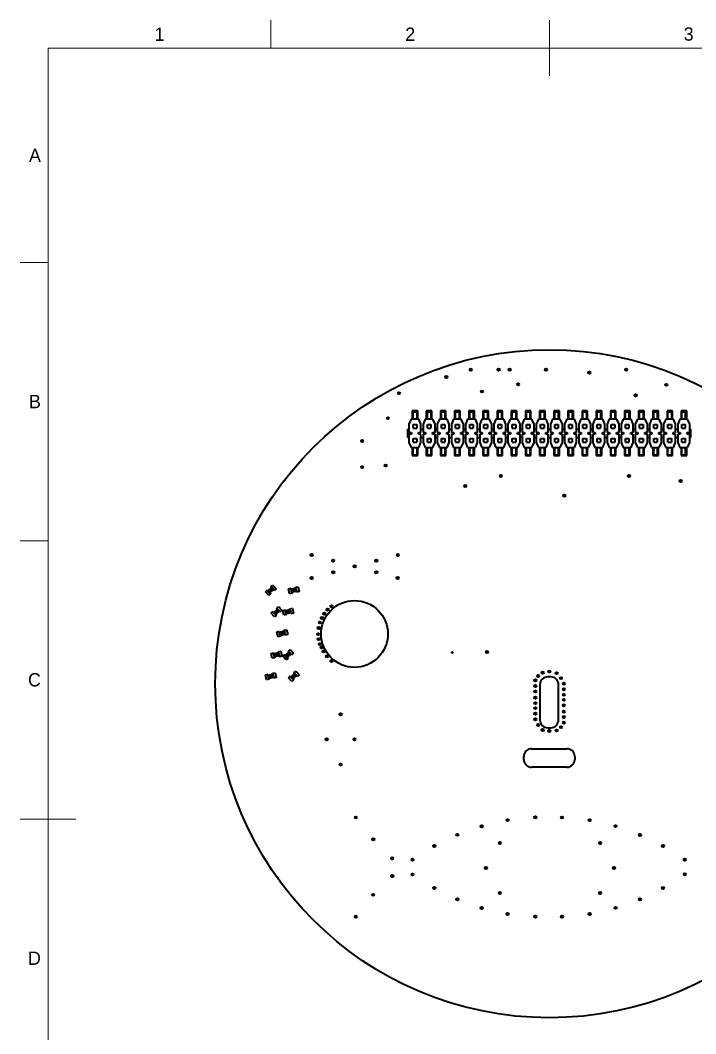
# Model space of a CAD drawing. Header units: millimetres. Extents: x 15 to 205, y 5 to 292.
# Drawn here: x 15 to 136.3, y 109.9 to 292 of the extents above; entities that cross this region are included whole.
import ezdxf

# ---------------------------------------------------------------- set-up
doc = ezdxf.new("R2010")
doc.units = ezdxf.units.MM
doc.layers.add('Border', color=7, linetype='Continuous')
doc.layers.add('Geometries', color=7, linetype='Continuous')
doc.styles.add('Shapr0', font='txt', dxfattribs={"height": 2.3925})

msp = doc.modelspace()

# ---------------------------------------------------------------- linework, layer by layer
at = {"layer": 'Border', "linetype": 'Continuous', "lineweight": 15}
for p, q in [((60, 287), (60, 292)), ((110, 282), (110, 292)), ((200, 287), (20, 287)), ((20, 287), (20, 10)), ((20, 248.5), (15, 248.5)), ((20, 198.5), (15, 198.5)), ((25, 148.5), (15, 148.5))]:
    msp.add_line(p, q, dxfattribs=at)
at = {"layer": 'Geometries', "linetype": 'Continuous', "lineweight": 40}
for p, q in [((85.16, 220.34), (84.78, 219.45)), ((85.35, 220.34), (85.16, 220.34)), ((85.35, 221.82), (85.35, 220.34)), ((86.35, 221.82), (85.35, 221.82)), ((85.54, 220.34), (85.35, 220.34)), ((85.54, 220.34), (85.54, 221.65)), ((85.54, 221.65), (86.17, 221.65)), ((86.17, 220.34), (85.54, 220.34)), ((86.17, 221.65), (86.17, 220.34)), ((86.35, 220.34), (86.17, 220.34)), ((86.35, 220.34), (86.35, 221.82)), ((86.55, 220.34), (86.35, 220.34)), ((86.94, 219.45), (86.55, 220.34)), ((87.7, 220.34), (87.32, 219.45)), ((87.89, 220.34), (87.7, 220.34)), ((87.89, 221.82), (87.89, 220.34)), ((88.89, 221.82), (87.89, 221.82)), ((88.08, 220.34), (87.89, 220.34)), ((88.08, 220.34), (88.08, 221.65)), ((88.08, 221.65), (88.71, 221.65)), ((88.71, 220.34), (88.08, 220.34)), ((88.71, 221.65), (88.71, 220.34)), ((88.89, 220.34), (88.71, 220.34)), ((88.89, 220.34), (88.89, 221.82)), ((89.09, 220.34), (88.89, 220.34)), ((89.48, 219.45), (89.09, 220.34)), ((90.24, 220.34), (89.86, 219.45)), ((90.43, 220.34), (90.24, 220.34)), ((91.43, 221.82), (90.43, 221.82)), ((90.43, 221.82), (90.43, 220.34)), ((90.62, 220.34), (90.43, 220.34)), ((90.62, 220.34), (90.62, 221.65)), ((90.62, 221.65), (91.25, 221.65)), ((91.25, 220.34), (90.62, 220.34)), ((91.25, 221.65), (91.25, 220.34)), ((91.43, 220.34), (91.25, 220.34)), ((91.43, 220.34), (91.43, 221.82)), ((91.63, 220.34), (91.43, 220.34)), ((92.02, 219.45), (91.63, 220.34)), ((92.78, 220.34), (92.4, 219.45)), ((92.98, 220.34), (92.78, 220.34)), ((92.98, 221.82), (92.98, 220.34)), ((93.98, 221.82), (92.98, 221.82)), ((93.16, 220.34), (92.98, 220.34)), ((93.16, 220.34), (93.16, 221.65)), ((93.16, 221.65), (93.79, 221.65)), ((93.79, 220.34), (93.16, 220.34)), ((93.79, 221.65), (93.79, 220.34)), ((93.98, 220.34), (93.79, 220.34)), ((93.98, 220.34), (93.98, 221.82)), ((94.17, 220.34), (93.98, 220.34)), ((94.56, 219.45), (94.17, 220.34)), ((95.32, 220.34), (94.94, 219.45)), ((95.52, 220.34), (95.32, 220.34)), ((96.52, 221.82), (95.52, 221.82)), ((95.52, 221.82), (95.52, 220.34)), ((95.7, 220.34), (95.52, 220.34)), ((95.7, 220.34), (95.7, 221.65)), ((95.7, 221.65), (96.33, 221.65)), ((96.33, 220.34), (95.7, 220.34)), ((96.33, 221.65), (96.33, 220.34)), ((96.52, 220.34), (96.33, 220.34)), ((96.52, 220.34), (96.52, 221.82)), ((96.71, 220.34), (96.52, 220.34)), ((97.1, 219.45), (96.71, 220.34)), ((97.86, 220.34), (97.48, 219.45)), ((98.06, 220.34), (97.86, 220.34)), ((98.06, 221.82), (98.06, 220.34)), ((99.06, 221.82), (98.06, 221.82)), ((98.24, 220.34), (98.06, 220.34)), ((98.24, 220.34), (98.24, 221.65)), ((98.24, 221.65), (98.87, 221.65)), ((98.87, 220.34), (98.24, 220.34)), ((98.87, 221.65), (98.87, 220.34)), ((99.06, 220.34), (98.87, 220.34)), ((99.06, 220.34), (99.06, 221.82)), ((99.25, 220.34), (99.06, 220.34)), ((99.64, 219.45), (99.25, 220.34)), ((100.4, 220.34), (100.02, 219.45)), ((100.6, 220.34), (100.4, 220.34)), ((101.6, 221.82), (100.6, 221.82)), ((100.6, 221.82), (100.6, 220.34)), ((100.78, 220.34), (100.6, 220.34)), ((100.78, 221.65), (101.41, 221.65)), ((100.78, 220.34), (100.78, 221.65)), ((101.41, 220.34), (100.78, 220.34)), ((101.41, 221.65), (101.41, 220.34)), ((101.6, 220.34), (101.41, 220.34)), ((101.6, 220.34), (101.6, 221.82)), ((101.79, 220.34), (101.6, 220.34)), ((102.18, 219.45), (101.79, 220.34)), ((102.94, 220.34), (102.56, 219.45)), ((103.14, 220.34), (102.94, 220.34)), ((104.14, 221.82), (103.14, 221.82)), ((103.14, 221.82), (103.14, 220.34)), ((103.32, 220.34), (103.14, 220.34)), ((103.32, 220.34), (103.32, 221.65)), ((103.32, 221.65), (103.95, 221.65)), ((103.95, 220.34), (103.32, 220.34)), ((103.95, 221.65), (103.95, 220.34)), ((104.14, 220.34), (103.95, 220.34)), ((104.14, 220.34), (104.14, 221.82)), ((104.33, 220.34), (104.14, 220.34)), ((104.72, 219.45), (104.33, 220.34)), ((105.48, 220.34), (105.1, 219.45)), ((105.68, 220.34), (105.48, 220.34)), ((105.68, 221.82), (105.68, 220.34)), ((106.68, 221.82), (105.68, 221.82)), ((105.86, 220.34), (105.68, 220.34)), ((105.86, 220.34), (105.86, 221.65)), ((105.86, 221.65), (106.49, 221.65)), ((106.49, 220.34), (105.86, 220.34)), ((106.49, 221.65), (106.49, 220.34)), ((106.68, 220.34), (106.49, 220.34)), ((106.68, 220.34), (106.68, 221.82)), ((106.87, 220.34), (106.68, 220.34)), ((107.26, 219.45), (106.87, 220.34)), ((108.02, 220.34), (107.64, 219.45)), ((108.22, 220.34), (108.02, 220.34)), ((108.22, 221.82), (108.22, 220.34)), ((109.22, 221.82), (108.22, 221.82)), ((108.4, 220.34), (108.22, 220.34)), ((108.4, 220.34), (108.4, 221.65)), ((108.4, 221.65), (109.03, 221.65)), ((109.03, 220.34), (108.4, 220.34)), ((109.03, 221.65), (109.03, 220.34)), ((109.22, 220.34), (109.03, 220.34)), ((109.22, 220.34), (109.22, 221.82)), ((109.41, 220.34), (109.22, 220.34)), ((109.8, 219.45), (109.41, 220.34)), ((110.56, 220.34), (110.18, 219.45)), ((110.78, 220.34), (110.56, 220.34)), ((111.78, 221.82), (110.78, 221.82)), ((110.78, 221.82), (110.78, 220.34)), ((110.94, 220.34), (110.78, 220.34)), ((110.94, 220.34), (110.94, 221.65)), ((110.94, 221.65), (111.57, 221.65)), ((111.57, 220.34), (110.94, 220.34)), ((111.57, 221.65), (111.57, 220.34)), ((111.78, 220.34), (111.57, 220.34)), ((111.78, 220.34), (111.78, 221.82)), ((111.95, 220.34), (111.78, 220.34)), ((112.34, 219.45), (111.95, 220.34)), ((113.1, 220.34), (112.72, 219.45)), ((113.32, 220.34), (113.1, 220.34)), ((113.32, 221.82), (113.32, 220.34)), ((114.32, 221.82), (113.32, 221.82)), ((113.48, 220.34), (113.32, 220.34)), ((113.48, 220.34), (113.48, 221.65)), ((113.48, 221.65), (114.11, 221.65)), ((114.11, 220.34), (113.48, 220.34)), ((114.11, 221.65), (114.11, 220.34)), ((114.32, 220.34), (114.11, 220.34)), ((114.32, 220.34), (114.32, 221.82)), ((114.49, 220.34), (114.32, 220.34)), ((114.88, 219.45), (114.49, 220.34)), ((115.64, 220.34), (115.26, 219.45)), ((115.86, 220.34), (115.64, 220.34)), ((116.86, 221.82), (115.86, 221.82)), ((115.86, 221.82), (115.86, 220.34)), ((116.02, 220.34), (115.86, 220.34)), ((116.02, 220.34), (116.02, 221.65)), ((116.02, 221.65), (116.65, 221.65)), ((116.65, 220.34), (116.02, 220.34)), ((116.65, 221.65), (116.65, 220.34)), ((116.86, 220.34), (116.65, 220.34)), ((116.86, 220.34), (116.86, 221.82)), ((117.03, 220.34), (116.86, 220.34)), ((117.42, 219.45), (117.03, 220.34)), ((118.18, 220.34), (117.8, 219.45)), ((118.4, 220.34), (118.18, 220.34)), ((118.4, 221.82), (118.4, 220.34)), ((119.4, 221.82), (118.4, 221.82)), ((118.56, 220.34), (118.4, 220.34)), ((118.56, 220.34), (118.56, 221.65)), ((118.56, 221.65), (119.19, 221.65)), ((119.19, 220.34), (118.56, 220.34)), ((119.19, 221.65), (119.19, 220.34)), ((119.4, 220.34), (119.19, 220.34)), ((119.4, 220.34), (119.4, 221.82)), ((119.57, 220.34), (119.4, 220.34)), ((119.96, 219.45), (119.57, 220.34)), ((120.72, 220.34), (120.34, 219.45)), ((120.94, 220.34), (120.72, 220.34)), ((120.94, 221.82), (120.94, 220.34)), ((121.94, 221.82), (120.94, 221.82)), ((121.1, 220.34), (120.94, 220.34)), ((121.1, 220.34), (121.1, 221.65)), ((121.1, 221.65), (121.73, 221.65)), ((121.73, 220.34), (121.1, 220.34)), ((121.73, 221.65), (121.73, 220.34)), ((121.94, 220.34), (121.73, 220.34)), ((121.94, 220.34), (121.94, 221.82)), ((122.11, 220.34), (121.94, 220.34)), ((122.5, 219.45), (122.11, 220.34)), ((123.26, 220.34), (122.88, 219.45)), ((123.48, 220.34), (123.26, 220.34)), ((124.48, 221.82), (123.48, 221.82)), ((123.48, 221.82), (123.48, 220.34)), ((123.64, 220.34), (123.48, 220.34)), ((123.64, 220.34), (123.64, 221.65)), ((123.64, 221.65), (124.27, 221.65)), ((124.27, 220.34), (123.64, 220.34)), ((124.27, 221.65), (124.27, 220.34)), ((124.48, 220.34), (124.27, 220.34)), ((124.48, 220.34), (124.48, 221.82)), ((124.65, 220.34), (124.48, 220.34)), ((125.04, 219.45), (124.65, 220.34)), ((125.8, 220.34), (125.42, 219.45)), ((126.02, 220.34), (125.8, 220.34)), ((127.02, 221.82), (126.02, 221.82)), ((126.02, 221.82), (126.02, 220.34)), ((126.18, 220.34), (126.02, 220.34)), ((126.18, 220.34), (126.18, 221.65)), ((126.18, 221.65), (126.81, 221.65)), ((126.81, 220.34), (126.18, 220.34)), ((126.81, 221.65), (126.81, 220.34)), ((127.02, 220.34), (126.81, 220.34)), ((127.02, 220.34), (127.02, 221.82)), ((127.19, 220.34), (127.02, 220.34)), ((127.58, 219.45), (127.19, 220.34)), ((128.34, 220.34), (127.96, 219.45)), ((128.56, 220.34), (128.34, 220.34)), ((128.56, 221.82), (128.56, 220.34)), ((129.56, 221.82), (128.56, 221.82)), ((128.72, 220.34), (128.56, 220.34)), ((128.72, 221.65), (129.35, 221.65)), ((128.72, 220.34), (128.72, 221.65)), ((129.35, 220.34), (128.72, 220.34)), ((129.35, 221.65), (129.35, 220.34)), ((129.56, 220.34), (129.35, 220.34)), ((129.56, 220.34), (129.56, 221.82)), ((129.73, 220.34), (129.56, 220.34)), ((130.12, 219.45), (129.73, 220.34)), ((130.88, 220.34), (130.5, 219.45)), ((131.11, 220.34), (130.88, 220.34)), ((132.11, 221.82), (131.11, 221.82)), ((131.11, 221.82), (131.11, 220.34)), ((131.26, 220.34), (131.11, 220.34)), ((131.26, 220.34), (131.26, 221.65)), ((131.26, 221.65), (131.89, 221.65)), ((131.89, 220.34), (131.26, 220.34)), ((131.89, 221.65), (131.89, 220.34)), ((132.11, 220.34), (131.89, 220.34)), ((132.11, 220.34), (132.11, 221.82)), ((132.27, 220.34), (132.11, 220.34)), ((132.66, 219.45), (132.27, 220.34)), ((133.42, 220.34), (133.04, 219.45)), ((133.65, 220.34), (133.42, 220.34)), ((133.65, 221.82), (133.65, 220.34)), ((134.65, 221.82), (133.65, 221.82)), ((133.8, 220.34), (133.65, 220.34)), ((133.8, 221.65), (134.43, 221.65)), ((133.8, 220.34), (133.8, 221.65)), ((134.43, 220.34), (133.8, 220.34)), ((134.43, 220.34), (134.43, 221.65)), ((134.65, 220.34), (134.43, 220.34)), ((134.65, 220.34), (134.65, 221.82)), ((134.81, 220.34), (134.65, 220.34)), ((135.2, 219.45), (134.81, 220.34)), ((84.59, 217.04), (84.59, 218.56)), ((84.59, 218.56), (84.78, 218.56)), ((84.78, 219.45), (84.78, 218.56)), ((84.78, 218.56), (84.78, 217.95)), ((85.54, 218.75), (85.54, 219.39)), ((85.54, 219.39), (86.17, 219.39)), ((85.54, 218.75), (86.17, 218.75)), ((86.17, 219.39), (86.17, 218.75)), ((86.94, 218.56), (86.94, 219.45)), ((86.94, 218.56), (87.32, 218.56)), ((86.94, 217.95), (86.94, 218.56)), ((87.32, 219.45), (87.32, 218.56)), ((87.32, 218.56), (87.32, 217.95)), ((88.08, 218.75), (88.08, 219.39)), ((88.08, 219.39), (88.71, 219.39)), ((88.08, 218.75), (88.71, 218.75)), ((88.71, 219.39), (88.71, 218.75)), ((89.48, 218.56), (89.48, 219.45)), ((89.48, 217.95), (89.48, 218.56)), ((89.48, 218.56), (89.86, 218.56)), ((89.86, 219.45), (89.86, 218.56)), ((89.86, 218.56), (89.86, 217.95)), ((90.62, 219.39), (91.25, 219.39)), ((90.62, 218.75), (90.62, 219.39)), ((90.62, 218.75), (91.25, 218.75)), ((91.25, 219.39), (91.25, 218.75)), ((92.02, 218.56), (92.02, 219.45)), ((92.02, 217.95), (92.02, 218.56)), ((92.02, 218.56), (92.4, 218.56)), ((92.4, 219.45), (92.4, 218.56)), ((92.4, 218.56), (92.4, 217.95)), ((93.16, 218.75), (93.16, 219.39)), ((93.16, 219.39), (93.79, 219.39)), ((93.16, 218.75), (93.79, 218.75)), ((93.79, 219.39), (93.79, 218.75)), ((94.56, 218.56), (94.56, 219.45)), ((94.56, 218.56), (94.94, 218.56)), ((94.56, 217.95), (94.56, 218.56)), ((94.94, 219.45), (94.94, 218.56)), ((94.94, 218.56), (94.94, 217.95)), ((95.7, 219.39), (96.33, 219.39)), ((95.7, 218.75), (95.7, 219.39)), ((95.7, 218.75), (96.33, 218.75)), ((96.33, 219.39), (96.33, 218.75)), ((97.1, 218.56), (97.1, 219.45)), ((97.1, 218.56), (97.48, 218.56)), ((97.1, 217.95), (97.1, 218.56)), ((97.48, 219.45), (97.48, 218.56)), ((97.48, 218.56), (97.48, 217.95)), ((98.24, 218.75), (98.24, 219.39)), ((98.24, 219.39), (98.87, 219.39)), ((98.24, 218.75), (98.87, 218.75)), ((98.87, 219.39), (98.87, 218.75)), ((99.64, 218.56), (99.64, 219.45)), ((99.64, 217.95), (99.64, 218.56)), ((99.64, 218.56), (100.02, 218.56)), ((100.02, 219.45), (100.02, 218.56)), ((100.02, 218.56), (100.02, 217.95)), ((100.78, 219.39), (101.41, 219.39)), ((100.78, 218.75), (100.78, 219.39)), ((100.78, 218.75), (101.41, 218.75)), ((101.41, 219.39), (101.41, 218.75)), ((102.18, 218.56), (102.18, 219.45)), ((102.18, 218.56), (102.56, 218.56)), ((102.18, 217.95), (102.18, 218.56)), ((102.56, 219.45), (102.56, 218.56)), ((102.56, 218.56), (102.56, 217.95)), ((103.32, 219.39), (103.95, 219.39)), ((103.32, 218.75), (103.32, 219.39)), ((103.32, 218.75), (103.95, 218.75)), ((103.95, 219.39), (103.95, 218.75)), ((104.72, 218.56), (104.72, 219.45)), ((104.72, 218.56), (105.1, 218.56)), ((104.72, 217.95), (104.72, 218.56)), ((105.1, 219.45), (105.1, 218.56)), ((105.1, 218.56), (105.1, 217.95)), ((105.86, 219.39), (106.49, 219.39)), ((105.86, 218.75), (105.86, 219.39)), ((105.86, 218.75), (106.49, 218.75)), ((106.49, 219.39), (106.49, 218.75)), ((107.26, 218.56), (107.26, 219.45)), ((107.26, 218.56), (107.64, 218.56)), ((107.26, 217.95), (107.26, 218.56)), ((107.64, 219.45), (107.64, 218.56)), ((107.64, 218.56), (107.64, 217.95)), ((108.4, 219.39), (109.03, 219.39)), ((108.4, 218.75), (108.4, 219.39)), ((108.4, 218.75), (109.03, 218.75)), ((109.03, 219.39), (109.03, 218.75)), ((109.8, 218.56), (109.8, 219.45)), ((109.8, 217.95), (109.8, 218.56)), ((109.8, 218.56), (110.18, 218.56)), ((110.18, 219.45), (110.18, 218.56)), ((110.18, 218.56), (110.18, 217.95)), ((110.94, 219.39), (111.57, 219.39)), ((110.94, 218.75), (110.94, 219.39)), ((110.94, 218.75), (111.57, 218.75)), ((111.57, 219.39), (111.57, 218.75)), ((112.34, 218.56), (112.34, 219.45)), ((112.34, 217.95), (112.34, 218.56)), ((112.34, 218.56), (112.72, 218.56)), ((112.72, 219.45), (112.72, 218.56)), ((112.72, 218.56), (112.72, 217.95)), ((113.48, 219.39), (114.11, 219.39)), ((113.48, 218.75), (113.48, 219.39)), ((113.48, 218.75), (114.11, 218.75)), ((114.11, 219.39), (114.11, 218.75)), ((114.88, 218.56), (114.88, 219.45)), ((114.88, 218.56), (115.26, 218.56)), ((114.88, 217.95), (114.88, 218.56)), ((115.26, 219.45), (115.26, 218.56)), ((115.26, 218.56), (115.26, 217.95)), ((116.02, 219.39), (116.65, 219.39)), ((116.02, 218.75), (116.02, 219.39)), ((116.02, 218.75), (116.65, 218.75)), ((116.65, 219.39), (116.65, 218.75)), ((117.42, 218.56), (117.42, 219.45)), ((117.42, 218.56), (117.8, 218.56)), ((117.42, 217.95), (117.42, 218.56)), ((117.8, 219.45), (117.8, 218.56)), ((117.8, 218.56), (117.8, 217.95)), ((118.56, 219.39), (119.19, 219.39)), ((118.56, 218.75), (118.56, 219.39)), ((118.56, 218.75), (119.19, 218.75)), ((119.19, 219.39), (119.19, 218.75)), ((119.96, 218.56), (119.96, 219.45)), ((119.96, 218.56), (120.34, 218.56)), ((119.96, 217.95), (119.96, 218.56)), ((120.34, 219.45), (120.34, 218.56)), ((120.34, 218.56), (120.34, 217.95)), ((121.1, 219.39), (121.73, 219.39)), ((121.1, 218.75), (121.1, 219.39)), ((121.1, 218.75), (121.73, 218.75)), ((121.73, 219.39), (121.73, 218.75)), ((122.5, 218.56), (122.5, 219.45)), ((122.5, 218.56), (122.88, 218.56)), ((122.5, 217.95), (122.5, 218.56)), ((122.88, 219.45), (122.88, 218.56)), ((122.88, 218.56), (122.88, 217.95)), ((123.64, 219.39), (124.27, 219.39)), ((123.64, 218.75), (123.64, 219.39)), ((123.64, 218.75), (124.27, 218.75)), ((124.27, 219.39), (124.27, 218.75)), ((125.04, 218.56), (125.04, 219.45)), ((125.04, 218.56), (125.42, 218.56)), ((125.04, 217.95), (125.04, 218.56)), ((125.42, 219.45), (125.42, 218.56)), ((125.42, 218.56), (125.42, 217.95)), ((126.18, 219.39), (126.81, 219.39)), ((126.18, 218.75), (126.18, 219.39)), ((126.18, 218.75), (126.81, 218.75)), ((126.81, 219.39), (126.81, 218.75)), ((127.58, 218.56), (127.58, 219.45)), ((127.58, 218.56), (127.96, 218.56)), ((127.58, 217.95), (127.58, 218.56)), ((127.96, 219.45), (127.96, 218.56)), ((127.96, 218.56), (127.96, 217.95)), ((128.72, 219.39), (129.35, 219.39)), ((128.72, 218.75), (128.72, 219.39)), ((128.72, 218.75), (129.35, 218.75)), ((129.35, 219.39), (129.35, 218.75)), ((130.12, 218.56), (130.12, 219.45)), ((130.12, 217.95), (130.12, 218.56)), ((130.12, 218.56), (130.5, 218.56)), ((130.5, 219.45), (130.5, 218.56)), ((130.5, 218.56), (130.5, 217.95)), ((131.26, 219.39), (131.89, 219.39)), ((131.26, 218.75), (131.26, 219.39)), ((131.26, 218.75), (131.89, 218.75)), ((131.89, 219.39), (131.89, 218.75)), ((132.66, 218.56), (132.66, 219.45)), ((132.66, 218.56), (133.04, 218.56)), ((132.66, 217.95), (132.66, 218.56)), ((133.04, 219.45), (133.04, 218.56)), ((133.04, 218.56), (133.04, 217.95)), ((133.8, 218.75), (133.8, 219.39)), ((133.8, 219.39), (134.43, 219.39)), ((133.8, 218.75), (134.43, 218.75)), ((134.43, 218.75), (134.43, 219.39)), ((135.2, 218.56), (135.2, 219.45)), ((135.2, 218.56), (135.39, 218.56)), ((135.2, 217.95), (135.2, 218.56)), ((135.39, 217.04), (135.39, 218.56)), ((84.59, 217.04), (84.78, 217.04)), ((84.78, 217.95), (85.22, 217.95)), ((85.22, 217.65), (84.78, 217.65)), ((84.78, 217.65), (84.78, 217.04)), ((84.78, 217.04), (84.78, 216.15)), ((85.22, 217.95), (85.22, 217.65)), ((85.54, 216.85), (86.17, 216.85)), ((85.54, 216.21), (85.54, 216.85)), ((86.17, 216.85), (86.17, 216.21)), ((86.49, 217.95), (86.94, 217.95)), ((86.49, 217.65), (86.49, 217.95)), ((86.94, 217.65), (86.49, 217.65)), ((86.94, 217.04), (86.94, 217.65)), ((86.94, 217.04), (87.32, 217.04)), ((86.94, 216.15), (86.94, 217.04)), ((87.32, 217.95), (87.76, 217.95)), ((87.32, 217.65), (87.32, 217.04)), ((87.76, 217.65), (87.32, 217.65)), ((87.32, 217.04), (87.32, 216.15)), ((87.76, 217.95), (87.76, 217.65)), ((88.08, 216.85), (88.71, 216.85)), ((88.08, 216.21), (88.08, 216.85)), ((88.71, 216.85), (88.71, 216.21)), ((89.03, 217.65), (89.03, 217.95)), ((89.03, 217.95), (89.48, 217.95)), ((89.48, 217.65), (89.03, 217.65)), ((89.48, 217.04), (89.48, 217.65)), ((89.48, 217.04), (89.86, 217.04)), ((89.48, 216.15), (89.48, 217.04)), ((89.86, 217.95), (90.3, 217.95)), ((89.86, 217.65), (89.86, 217.04)), ((90.3, 217.65), (89.86, 217.65)), ((89.86, 217.04), (89.86, 216.15)), ((90.3, 217.95), (90.3, 217.65)), ((90.62, 216.21), (90.62, 216.85)), ((90.62, 216.85), (91.25, 216.85)), ((91.25, 216.85), (91.25, 216.21)), ((91.57, 217.95), (92.02, 217.95)), ((91.57, 217.65), (91.57, 217.95)), ((92.02, 217.65), (91.57, 217.65)), ((92.02, 217.04), (92.02, 217.65)), ((92.02, 217.04), (92.4, 217.04)), ((92.02, 216.15), (92.02, 217.04)), ((92.4, 217.95), (92.84, 217.95)), ((92.84, 217.65), (92.4, 217.65)), ((92.4, 217.65), (92.4, 217.04)), ((92.4, 217.04), (92.4, 216.15)), ((92.84, 217.95), (92.84, 217.65)), ((93.16, 216.21), (93.16, 216.85)), ((93.16, 216.85), (93.79, 216.85)), ((93.79, 216.85), (93.79, 216.21)), ((94.11, 217.95), (94.56, 217.95)), ((94.11, 217.65), (94.11, 217.95)), ((94.56, 217.65), (94.11, 217.65)), ((94.56, 217.04), (94.56, 217.65)), ((94.56, 217.04), (94.94, 217.04)), ((94.56, 216.15), (94.56, 217.04)), ((94.94, 217.95), (95.38, 217.95)), ((95.38, 217.65), (94.94, 217.65)), ((94.94, 217.65), (94.94, 217.04)), ((94.94, 217.04), (94.94, 216.15)), ((95.38, 217.95), (95.38, 217.65)), ((95.7, 216.21), (95.7, 216.85)), ((95.7, 216.85), (96.33, 216.85)), ((96.33, 216.85), (96.33, 216.21)), ((96.65, 217.95), (97.1, 217.95)), ((96.65, 217.65), (96.65, 217.95)), ((97.1, 217.65), (96.65, 217.65)), ((97.1, 217.04), (97.1, 217.65)), ((97.1, 217.04), (97.48, 217.04)), ((97.1, 216.15), (97.1, 217.04)), ((97.48, 217.95), (97.92, 217.95)), ((97.48, 217.65), (97.48, 217.04)), ((97.92, 217.65), (97.48, 217.65)), ((97.48, 217.04), (97.48, 216.15)), ((97.92, 217.95), (97.92, 217.65)), ((98.24, 216.85), (98.87, 216.85)), ((98.24, 216.21), (98.24, 216.85)), ((98.87, 216.85), (98.87, 216.21)), ((99.19, 217.95), (99.64, 217.95)), ((99.19, 217.65), (99.19, 217.95)), ((99.64, 217.65), (99.19, 217.65)), ((99.64, 217.04), (99.64, 217.65)), ((99.64, 217.04), (100.02, 217.04)), ((99.64, 216.15), (99.64, 217.04)), ((100.02, 217.95), (100.46, 217.95)), ((100.46, 217.65), (100.02, 217.65)), ((100.02, 217.65), (100.02, 217.04)), ((100.02, 217.04), (100.02, 216.15)), ((100.46, 217.95), (100.46, 217.65)), ((100.78, 216.85), (101.41, 216.85)), ((100.78, 216.21), (100.78, 216.85)), ((101.41, 216.85), (101.41, 216.21)), ((101.73, 217.65), (101.73, 217.95)), ((101.73, 217.95), (102.18, 217.95)), ((102.18, 217.65), (101.73, 217.65)), ((102.18, 217.04), (102.18, 217.65)), ((102.18, 217.04), (102.56, 217.04)), ((102.18, 216.15), (102.18, 217.04)), ((102.56, 217.95), (103, 217.95)), ((102.56, 217.65), (102.56, 217.04)), ((103, 217.65), (102.56, 217.65)), ((102.56, 217.04), (102.56, 216.15)), ((103, 217.95), (103, 217.65)), ((103.32, 216.21), (103.32, 216.85)), ((103.32, 216.85), (103.95, 216.85)), ((103.95, 216.85), (103.95, 216.21)), ((104.27, 217.65), (104.27, 217.95)), ((104.27, 217.95), (104.72, 217.95)), ((104.72, 217.65), (104.27, 217.65)), ((104.72, 217.04), (104.72, 217.65)), ((104.72, 217.04), (105.1, 217.04)), ((104.72, 216.15), (104.72, 217.04)), ((105.1, 217.95), (105.54, 217.95)), ((105.1, 217.65), (105.1, 217.04)), ((105.54, 217.65), (105.1, 217.65)), ((105.1, 217.04), (105.1, 216.15)), ((105.54, 217.95), (105.54, 217.65)), ((105.86, 216.85), (106.49, 216.85)), ((105.86, 216.21), (105.86, 216.85)), ((106.49, 216.85), (106.49, 216.21)), ((106.81, 217.95), (107.26, 217.95)), ((106.81, 217.65), (106.81, 217.95)), ((107.26, 217.65), (106.81, 217.65)), ((107.26, 217.04), (107.26, 217.65)), ((107.26, 216.15), (107.26, 217.04)), ((107.26, 217.04), (107.64, 217.04)), ((107.64, 217.95), (108.08, 217.95)), ((108.08, 217.65), (107.64, 217.65)), ((107.64, 217.65), (107.64, 217.04)), ((107.64, 217.04), (107.64, 216.15)), ((108.08, 217.95), (108.08, 217.65)), ((108.4, 216.85), (109.03, 216.85)), ((108.4, 216.21), (108.4, 216.85)), ((109.03, 216.85), (109.03, 216.21)), ((109.35, 217.95), (109.8, 217.95)), ((109.35, 217.65), (109.35, 217.95)), ((109.8, 217.65), (109.35, 217.65)), ((109.8, 217.04), (109.8, 217.65)), ((109.8, 217.04), (110.18, 217.04)), ((109.8, 216.15), (109.8, 217.04)), ((110.18, 217.95), (110.62, 217.95)), ((110.18, 217.65), (110.18, 217.04)), ((110.62, 217.65), (110.18, 217.65)), ((110.18, 217.04), (110.18, 216.15)), ((110.62, 217.95), (110.62, 217.65)), ((110.94, 216.85), (111.57, 216.85)), ((110.94, 216.21), (110.94, 216.85)), ((111.57, 216.85), (111.57, 216.21)), ((111.89, 217.95), (112.34, 217.95)), ((111.89, 217.65), (111.89, 217.95)), ((112.34, 217.65), (111.89, 217.65)), ((112.34, 217.04), (112.34, 217.65)), ((112.34, 217.04), (112.72, 217.04)), ((112.34, 216.15), (112.34, 217.04)), ((112.72, 217.95), (113.16, 217.95)), ((112.72, 217.65), (112.72, 217.04)), ((113.16, 217.65), (112.72, 217.65)), ((112.72, 217.04), (112.72, 216.15)), ((113.16, 217.95), (113.16, 217.65)), ((113.48, 216.21), (113.48, 216.85)), ((113.48, 216.85), (114.11, 216.85)), ((114.11, 216.85), (114.11, 216.21)), ((114.43, 217.65), (114.43, 217.95)), ((114.43, 217.95), (114.88, 217.95)), ((114.88, 217.65), (114.43, 217.65)), ((114.88, 217.04), (114.88, 217.65)), ((114.88, 217.04), (115.26, 217.04)), ((114.88, 216.15), (114.88, 217.04)), ((115.26, 217.95), (115.7, 217.95)), ((115.7, 217.65), (115.26, 217.65)), ((115.26, 217.65), (115.26, 217.04)), ((115.26, 217.04), (115.26, 216.15)), ((115.7, 217.95), (115.7, 217.65)), ((116.02, 216.85), (116.65, 216.85)), ((116.02, 216.21), (116.02, 216.85)), ((116.65, 216.85), (116.65, 216.21)), ((116.97, 217.95), (117.42, 217.95)), ((116.97, 217.65), (116.97, 217.95)), ((117.42, 217.65), (116.97, 217.65)), ((117.42, 217.04), (117.42, 217.65)), ((117.42, 217.04), (117.8, 217.04)), ((117.42, 216.15), (117.42, 217.04)), ((117.8, 217.95), (118.24, 217.95)), ((117.8, 217.65), (117.8, 217.04)), ((118.24, 217.65), (117.8, 217.65)), ((117.8, 217.04), (117.8, 216.15)), ((118.24, 217.95), (118.24, 217.65)), ((118.56, 216.85), (119.19, 216.85)), ((118.56, 216.21), (118.56, 216.85)), ((119.19, 216.85), (119.19, 216.21)), ((119.51, 217.95), (119.96, 217.95)), ((119.51, 217.65), (119.51, 217.95)), ((119.96, 217.65), (119.51, 217.65)), ((119.96, 217.04), (119.96, 217.65)), ((119.96, 217.04), (120.34, 217.04)), ((119.96, 216.15), (119.96, 217.04)), ((120.34, 217.95), (120.78, 217.95)), ((120.78, 217.65), (120.34, 217.65)), ((120.34, 217.65), (120.34, 217.04)), ((120.34, 217.04), (120.34, 216.15)), ((120.78, 217.95), (120.78, 217.65)), ((121.1, 216.85), (121.73, 216.85)), ((121.1, 216.21), (121.1, 216.85)), ((121.73, 216.85), (121.73, 216.21)), ((122.05, 217.95), (122.5, 217.95)), ((122.05, 217.65), (122.05, 217.95)), ((122.5, 217.65), (122.05, 217.65)), ((122.5, 217.04), (122.5, 217.65)), ((122.5, 217.04), (122.88, 217.04)), ((122.5, 216.15), (122.5, 217.04)), ((122.88, 217.95), (123.32, 217.95)), ((123.32, 217.65), (122.88, 217.65)), ((122.88, 217.65), (122.88, 217.04)), ((122.88, 217.04), (122.88, 216.15)), ((123.32, 217.95), (123.32, 217.65)), ((123.64, 216.85), (124.27, 216.85)), ((123.64, 216.21), (123.64, 216.85)), ((124.27, 216.85), (124.27, 216.21)), ((124.59, 217.95), (125.04, 217.95)), ((124.59, 217.65), (124.59, 217.95)), ((125.04, 217.65), (124.59, 217.65)), ((125.04, 217.04), (125.04, 217.65)), ((125.04, 217.04), (125.42, 217.04)), ((125.04, 216.15), (125.04, 217.04)), ((125.42, 217.95), (125.86, 217.95)), ((125.42, 217.65), (125.42, 217.04)), ((125.86, 217.65), (125.42, 217.65)), ((125.42, 217.04), (125.42, 216.15)), ((125.86, 217.95), (125.86, 217.65)), ((126.18, 216.85), (126.81, 216.85)), ((126.18, 216.21), (126.18, 216.85)), ((126.81, 216.85), (126.81, 216.21)), ((127.13, 217.65), (127.13, 217.95)), ((127.13, 217.95), (127.58, 217.95)), ((127.58, 217.65), (127.13, 217.65)), ((127.58, 217.04), (127.58, 217.65)), ((127.58, 217.04), (127.96, 217.04)), ((127.58, 216.15), (127.58, 217.04)), ((127.96, 217.95), (128.4, 217.95)), ((128.4, 217.65), (127.96, 217.65)), ((127.96, 217.65), (127.96, 217.04)), ((127.96, 217.04), (127.96, 216.15)), ((128.4, 217.95), (128.4, 217.65)), ((128.72, 216.85), (129.35, 216.85)), ((128.72, 216.21), (128.72, 216.85)), ((129.35, 216.85), (129.35, 216.21)), ((129.67, 217.95), (130.12, 217.95)), ((129.67, 217.65), (129.67, 217.95)), ((130.12, 217.65), (129.67, 217.65)), ((130.12, 217.04), (130.12, 217.65)), ((130.12, 217.04), (130.5, 217.04)), ((130.12, 216.15), (130.12, 217.04)), ((130.5, 217.95), (130.94, 217.95)), ((130.5, 217.65), (130.5, 217.04)), ((130.94, 217.65), (130.5, 217.65)), ((130.5, 217.04), (130.5, 216.15)), ((130.94, 217.95), (130.94, 217.65)), ((131.26, 216.21), (131.26, 216.85)), ((131.26, 216.85), (131.89, 216.85)), ((131.89, 216.85), (131.89, 216.21)), ((132.21, 217.95), (132.66, 217.95)), ((132.21, 217.65), (132.21, 217.95)), ((132.66, 217.65), (132.21, 217.65)), ((132.66, 217.04), (132.66, 217.65)), ((132.66, 216.15), (132.66, 217.04)), ((132.66, 217.04), (133.04, 217.04)), ((133.04, 217.95), (133.48, 217.95)), ((133.04, 217.65), (133.04, 217.04)), ((133.48, 217.65), (133.04, 217.65)), ((133.04, 217.04), (133.04, 216.15)), ((133.48, 217.95), (133.48, 217.65)), ((133.8, 216.21), (133.8, 216.85)), ((133.8, 216.85), (134.43, 216.85)), ((134.43, 216.21), (134.43, 216.85)), ((134.75, 217.95), (135.2, 217.95)), ((134.75, 217.65), (134.75, 217.95)), ((135.2, 217.65), (134.75, 217.65)), ((135.2, 217.04), (135.2, 217.65)), ((135.2, 216.15), (135.2, 217.04)), ((135.2, 217.04), (135.39, 217.04)), ((84.78, 216.15), (85.16, 215.26)), ((85.16, 215.26), (85.35, 215.26)), ((85.35, 215.26), (85.35, 213.8)), ((85.35, 215.26), (85.54, 215.26)), ((85.54, 216.21), (86.17, 216.21)), ((85.54, 215.26), (86.17, 215.26)), ((85.54, 213.95), (85.54, 215.26)), ((86.17, 215.26), (86.35, 215.26)), ((86.17, 215.26), (86.17, 213.95)), ((86.35, 215.26), (86.55, 215.26)), ((86.35, 213.8), (86.35, 215.26)), ((86.55, 215.26), (86.94, 216.15)), ((87.32, 216.15), (87.7, 215.26)), ((87.7, 215.26), (87.89, 215.26)), ((87.89, 215.26), (87.89, 213.8)), ((87.89, 215.26), (88.08, 215.26)), ((88.08, 216.21), (88.71, 216.21)), ((88.08, 213.95), (88.08, 215.26)), ((88.08, 215.26), (88.71, 215.26)), ((88.71, 215.26), (88.89, 215.26)), ((88.71, 215.26), (88.71, 213.95)), ((88.89, 213.8), (88.89, 215.26)), ((88.89, 215.26), (89.09, 215.26)), ((89.09, 215.26), (89.48, 216.15)), ((89.86, 216.15), (90.24, 215.26)), ((90.24, 215.26), (90.43, 215.26)), ((90.43, 215.26), (90.62, 215.26)), ((90.43, 215.26), (90.43, 213.8)), ((90.62, 216.21), (91.25, 216.21)), ((90.62, 213.95), (90.62, 215.26)), ((90.62, 215.26), (91.25, 215.26)), ((91.25, 215.26), (91.43, 215.26)), ((91.25, 215.26), (91.25, 213.95)), ((91.43, 213.8), (91.43, 215.26)), ((91.43, 215.26), (91.63, 215.26)), ((91.63, 215.26), (92.02, 216.15)), ((92.4, 216.15), (92.78, 215.26)), ((92.78, 215.26), (92.98, 215.26)), ((92.98, 215.26), (92.98, 213.8)), ((92.98, 215.26), (93.16, 215.26)), ((93.16, 216.21), (93.79, 216.21)), ((93.16, 215.26), (93.79, 215.26)), ((93.16, 213.95), (93.16, 215.26)), ((93.79, 215.26), (93.98, 215.26)), ((93.79, 215.26), (93.79, 213.95)), ((93.98, 213.8), (93.98, 215.26)), ((93.98, 215.26), (94.17, 215.26)), ((94.17, 215.26), (94.56, 216.15)), ((94.94, 216.15), (95.32, 215.26)), ((95.32, 215.26), (95.52, 215.26)), ((95.52, 215.26), (95.7, 215.26)), ((95.52, 215.26), (95.52, 213.8)), ((95.7, 216.21), (96.33, 216.21)), ((95.7, 215.26), (96.33, 215.26)), ((95.7, 213.95), (95.7, 215.26)), ((96.33, 215.26), (96.52, 215.26)), ((96.33, 215.26), (96.33, 213.95)), ((96.52, 215.26), (96.71, 215.26)), ((96.52, 213.8), (96.52, 215.26)), ((96.71, 215.26), (97.1, 216.15)), ((97.48, 216.15), (97.86, 215.26)), ((97.86, 215.26), (98.06, 215.26)), ((98.06, 215.26), (98.06, 213.8)), ((98.06, 215.26), (98.24, 215.26)), ((98.24, 216.21), (98.87, 216.21)), ((98.24, 213.95), (98.24, 215.26)), ((98.24, 215.26), (98.87, 215.26)), ((98.87, 215.26), (98.87, 213.95)), ((98.87, 215.26), (99.06, 215.26)), ((99.06, 213.8), (99.06, 215.26)), ((99.06, 215.26), (99.25, 215.26)), ((99.25, 215.26), (99.64, 216.15)), ((100.02, 216.15), (100.4, 215.26)), ((100.4, 215.26), (100.6, 215.26)), ((100.6, 215.26), (100.78, 215.26)), ((100.6, 215.26), (100.6, 213.8)), ((100.78, 216.21), (101.41, 216.21)), ((100.78, 215.26), (101.41, 215.26)), ((100.78, 213.95), (100.78, 215.26)), ((101.41, 215.26), (101.6, 215.26)), ((101.41, 215.26), (101.41, 213.95)), ((101.6, 215.26), (101.79, 215.26)), ((101.6, 213.8), (101.6, 215.26)), ((101.79, 215.26), (102.18, 216.15)), ((102.56, 216.15), (102.94, 215.26)), ((102.94, 215.26), (103.14, 215.26)), ((103.14, 215.26), (103.14, 213.8)), ((103.14, 215.26), (103.32, 215.26)), ((103.32, 216.21), (103.95, 216.21)), ((103.32, 213.95), (103.32, 215.26)), ((103.32, 215.26), (103.95, 215.26)), ((103.95, 215.26), (104.14, 215.26)), ((103.95, 215.26), (103.95, 213.95)), ((104.14, 213.8), (104.14, 215.26)), ((104.14, 215.26), (104.33, 215.26)), ((104.33, 215.26), (104.72, 216.15)), ((105.1, 216.15), (105.48, 215.26)), ((105.48, 215.26), (105.68, 215.26)), ((105.68, 215.26), (105.86, 215.26)), ((105.68, 215.26), (105.68, 213.8)), ((105.86, 216.21), (106.49, 216.21)), ((105.86, 213.95), (105.86, 215.26)), ((105.86, 215.26), (106.49, 215.26)), ((106.49, 215.26), (106.68, 215.26)), ((106.49, 215.26), (106.49, 213.95)), ((106.68, 213.8), (106.68, 215.26)), ((106.68, 215.26), (106.87, 215.26)), ((106.87, 215.26), (107.26, 216.15)), ((107.64, 216.15), (108.02, 215.26)), ((108.02, 215.26), (108.22, 215.26)), ((108.22, 215.26), (108.4, 215.26)), ((108.22, 215.26), (108.22, 213.8)), ((108.4, 216.21), (109.03, 216.21)), ((108.4, 215.26), (109.03, 215.26)), ((108.4, 213.95), (108.4, 215.26)), ((109.03, 215.26), (109.22, 215.26)), ((109.03, 215.26), (109.03, 213.95)), ((109.22, 215.26), (109.41, 215.26)), ((109.22, 213.8), (109.22, 215.26)), ((109.41, 215.26), (109.8, 216.15)), ((110.18, 216.15), (110.56, 215.26)), ((110.56, 215.26), (110.78, 215.26)), ((110.78, 215.26), (110.78, 213.79)), ((110.78, 215.26), (110.94, 215.26)), ((110.94, 216.21), (111.57, 216.21)), ((110.94, 215.26), (111.57, 215.26)), ((110.94, 213.95), (110.94, 215.26)), ((111.57, 215.26), (111.78, 215.26)), ((111.57, 215.26), (111.57, 213.95)), ((111.78, 215.26), (111.95, 215.26)), ((111.78, 213.79), (111.78, 215.26)), ((111.95, 215.26), (112.34, 216.15)), ((112.72, 216.15), (113.1, 215.26)), ((113.1, 215.26), (113.32, 215.26)), ((113.32, 215.26), (113.32, 213.79)), ((113.32, 215.26), (113.48, 215.26)), ((113.48, 216.21), (114.11, 216.21)), ((113.48, 215.26), (114.11, 215.26)), ((113.48, 213.95), (113.48, 215.26)), ((114.11, 215.26), (114.11, 213.95)), ((114.11, 215.26), (114.32, 215.26)), ((114.32, 215.26), (114.49, 215.26)), ((114.32, 213.79), (114.32, 215.26)), ((114.49, 215.26), (114.88, 216.15)), ((115.26, 216.15), (115.64, 215.26)), ((115.64, 215.26), (115.86, 215.26)), ((115.86, 215.26), (116.02, 215.26)), ((115.86, 215.26), (115.86, 213.79)), ((116.02, 216.21), (116.65, 216.21)), ((116.02, 215.26), (116.65, 215.26)), ((116.02, 213.95), (116.02, 215.26)), ((116.65, 215.26), (116.86, 215.26)), ((116.65, 215.26), (116.65, 213.95)), ((116.86, 215.26), (117.03, 215.26)), ((116.86, 213.79), (116.86, 215.26)), ((117.03, 215.26), (117.42, 216.15)), ((117.8, 216.15), (118.18, 215.26)), ((118.18, 215.26), (118.4, 215.26)), ((118.4, 215.26), (118.56, 215.26)), ((118.4, 215.26), (118.4, 213.79)), ((118.56, 216.21), (119.19, 216.21)), ((118.56, 215.26), (119.19, 215.26)), ((118.56, 213.95), (118.56, 215.26)), ((119.19, 215.26), (119.4, 215.26)), ((119.19, 215.26), (119.19, 213.95)), ((119.4, 213.79), (119.4, 215.26)), ((119.4, 215.26), (119.57, 215.26)), ((119.57, 215.26), (119.96, 216.15)), ((120.34, 216.15), (120.72, 215.26)), ((120.72, 215.26), (120.94, 215.26)), ((120.94, 215.26), (121.1, 215.26)), ((120.94, 215.26), (120.94, 213.79)), ((121.1, 216.21), (121.73, 216.21)), ((121.1, 215.26), (121.73, 215.26)), ((121.1, 213.95), (121.1, 215.26)), ((121.73, 215.26), (121.94, 215.26)), ((121.73, 215.26), (121.73, 213.95)), ((121.94, 215.26), (122.11, 215.26)), ((121.94, 213.79), (121.94, 215.26)), ((122.11, 215.26), (122.5, 216.15)), ((122.88, 216.15), (123.26, 215.26)), ((123.26, 215.26), (123.48, 215.26)), ((123.48, 215.26), (123.64, 215.26)), ((123.48, 215.26), (123.48, 213.79)), ((123.64, 216.21), (124.27, 216.21)), ((123.64, 215.26), (124.27, 215.26)), ((123.64, 213.95), (123.64, 215.26)), ((124.27, 215.26), (124.48, 215.26)), ((124.27, 215.26), (124.27, 213.95)), ((124.48, 215.26), (124.65, 215.26)), ((124.48, 213.79), (124.48, 215.26)), ((124.65, 215.26), (125.04, 216.15)), ((125.42, 216.15), (125.8, 215.26)), ((125.8, 215.26), (126.02, 215.26)), ((126.02, 215.26), (126.02, 213.79)), ((126.02, 215.26), (126.18, 215.26)), ((126.18, 216.21), (126.81, 216.21)), ((126.18, 215.26), (126.81, 215.26)), ((126.18, 213.95), (126.18, 215.26)), ((126.81, 215.26), (126.81, 213.95)), ((126.81, 215.26), (127.02, 215.26)), ((127.02, 215.26), (127.19, 215.26)), ((127.02, 213.79), (127.02, 215.26)), ((127.19, 215.26), (127.58, 216.15)), ((127.96, 216.15), (128.34, 215.26)), ((128.34, 215.26), (128.56, 215.26)), ((128.56, 215.26), (128.56, 213.79)), ((128.56, 215.26), (128.72, 215.26)), ((128.72, 216.21), (129.35, 216.21)), ((128.72, 215.26), (129.35, 215.26)), ((128.72, 213.95), (128.72, 215.26)), ((129.35, 215.26), (129.56, 215.26)), ((129.35, 215.26), (129.35, 213.95)), ((129.56, 213.79), (129.56, 215.26)), ((129.56, 215.26), (129.73, 215.26)), ((129.73, 215.26), (130.12, 216.15)), ((130.5, 216.15), (130.88, 215.26)), ((130.88, 215.26), (131.11, 215.26)), ((131.11, 215.26), (131.26, 215.26)), ((131.11, 215.26), (131.11, 213.79)), ((131.26, 216.21), (131.89, 216.21)), ((131.26, 215.26), (131.89, 215.26)), ((131.26, 213.95), (131.26, 215.26)), ((131.89, 215.26), (132.11, 215.26)), ((131.89, 215.26), (131.89, 213.95)), ((132.11, 215.26), (132.27, 215.26)), ((132.11, 213.79), (132.11, 215.26)), ((132.27, 215.26), (132.66, 216.15)), ((133.04, 216.15), (133.42, 215.26)), ((133.42, 215.26), (133.65, 215.26)), ((133.65, 215.26), (133.8, 215.26)), ((133.65, 215.26), (133.65, 213.79)), ((133.8, 216.21), (134.43, 216.21)), ((133.8, 213.95), (133.8, 215.26)), ((133.8, 215.26), (134.43, 215.26)), ((134.43, 215.26), (134.65, 215.26)), ((134.43, 213.95), (134.43, 215.26)), ((134.65, 213.79), (134.65, 215.26)), ((134.65, 215.26), (134.81, 215.26)), ((134.81, 215.26), (135.2, 216.15)), ((85.35, 213.8), (86.35, 213.8)), ((85.54, 213.95), (86.17, 213.95)), ((87.89, 213.8), (88.89, 213.8)), ((88.08, 213.95), (88.71, 213.95)), ((90.43, 213.8), (91.43, 213.8)), ((90.62, 213.95), (91.25, 213.95)), ((92.98, 213.8), (93.98, 213.8)), ((93.16, 213.95), (93.79, 213.95)), ((95.52, 213.8), (96.52, 213.8)), ((95.7, 213.95), (96.33, 213.95)), ((98.06, 213.8), (99.06, 213.8)), ((98.24, 213.95), (98.87, 213.95)), ((100.6, 213.8), (101.6, 213.8)), ((100.78, 213.95), (101.41, 213.95)), ((103.14, 213.8), (104.14, 213.8)), ((103.32, 213.95), (103.95, 213.95)), ((105.68, 213.8), (106.68, 213.8)), ((105.86, 213.95), (106.49, 213.95)), ((108.22, 213.8), (109.22, 213.8)), ((108.4, 213.95), (109.03, 213.95)), ((110.78, 213.79), (111.78, 213.79)), ((110.94, 213.95), (111.57, 213.95)), ((113.32, 213.79), (114.32, 213.79)), ((113.48, 213.95), (114.11, 213.95)), ((115.86, 213.79), (116.86, 213.79)), ((116.02, 213.95), (116.65, 213.95)), ((118.4, 213.79), (119.4, 213.79)), ((118.56, 213.95), (119.19, 213.95)), ((120.94, 213.79), (121.94, 213.79)), ((121.1, 213.95), (121.73, 213.95)), ((123.48, 213.79), (124.48, 213.79)), ((123.64, 213.95), (124.27, 213.95)), ((126.02, 213.79), (127.02, 213.79)), ((126.18, 213.95), (126.81, 213.95)), ((128.56, 213.79), (129.56, 213.79)), ((128.72, 213.95), (129.35, 213.95)), ((131.11, 213.79), (132.11, 213.79)), ((131.26, 213.95), (131.89, 213.95)), ((133.65, 213.79), (134.65, 213.79)), ((133.8, 213.95), (134.43, 213.95)), ((59.01, 189.34), (59.38, 189.68)), ((59.38, 189.68), (59.52, 189.53)), ((59.51, 189.52), (59.43, 189.45)), ((59.43, 189.45), (59.77, 189.08)), ((59.51, 189.52), (59.52, 189.53)), ((59.85, 189.15), (59.51, 189.52)), ((59.52, 189.53), (59.55, 189.56)), ((60.06, 190.03), (59.55, 189.56)), ((59.55, 189.56), (59.88, 189.19)), ((59.88, 189.19), (60.4, 189.66)), ((59.96, 190.21), (60.33, 190.54)), ((60.1, 190.06), (59.96, 190.21)), ((60.06, 190.03), (60.1, 190.06)), ((60.4, 189.66), (60.06, 190.03)), ((60.17, 190.13), (60.1, 190.06)), ((60.1, 190.06), (60.1, 190.06)), ((60.1, 190.06), (60.44, 189.69)), ((60.51, 189.76), (60.17, 190.13)), ((60.33, 190.54), (60.94, 189.88)), ((60.43, 189.69), (60.4, 189.66)), ((60.44, 189.69), (60.43, 189.69)), ((60.57, 189.54), (60.43, 189.69)), ((60.44, 189.69), (60.51, 189.76)), ((60.94, 189.88), (60.57, 189.54)), ((63.15, 189.86), (63.63, 189.96)), ((63.34, 188.98), (63.15, 189.86)), ((63.67, 189.77), (63.57, 189.74)), ((63.57, 189.74), (63.68, 189.26)), ((63.63, 189.96), (63.68, 189.77)), ((63.67, 189.77), (63.68, 189.77)), ((63.78, 189.28), (63.67, 189.77)), ((63.68, 189.77), (63.72, 189.78)), ((64.4, 189.93), (63.72, 189.78)), ((63.72, 189.78), (63.83, 189.29)), ((63.83, 189.29), (64.51, 189.44)), ((64.4, 190.13), (64.89, 190.24)), ((64.45, 189.94), (64.4, 190.13)), ((64.4, 189.93), (64.45, 189.94)), ((64.51, 189.44), (64.4, 189.93)), ((64.54, 189.96), (64.45, 189.94)), ((64.45, 189.94), (64.45, 189.94)), ((64.45, 189.94), (64.56, 189.45)), ((64.55, 189.45), (64.51, 189.44)), ((64.65, 189.47), (64.54, 189.96)), ((64.56, 189.45), (64.55, 189.45)), ((64.6, 189.26), (64.55, 189.45)), ((64.56, 189.45), (64.65, 189.47)), ((65.09, 189.36), (64.6, 189.26)), ((64.89, 190.24), (65.09, 189.36)), ((59.62, 188.67), (59.01, 189.34)), ((59.99, 189.01), (59.62, 188.67)), ((59.77, 189.08), (59.85, 189.15)), ((59.88, 189.19), (59.85, 189.16)), ((59.85, 189.16), (59.85, 189.15)), ((59.85, 189.16), (59.99, 189.01)), ((63.83, 189.09), (63.34, 188.98)), ((63.68, 189.26), (63.78, 189.28)), ((63.79, 189.28), (63.78, 189.28)), ((63.83, 189.29), (63.79, 189.28)), ((63.79, 189.28), (63.83, 189.09)), ((60.05, 185.47), (60.42, 185.81)), ((60.42, 185.81), (60.55, 185.66)), ((61.1, 186.16), (60.58, 185.69)), ((60.92, 185.32), (61.43, 185.8)), ((61, 186.34), (61.36, 186.68)), ((61.13, 186.2), (61, 186.34)), ((61.1, 186.16), (61.13, 186.2)), ((61.43, 185.8), (61.1, 186.16)), ((61.2, 186.26), (61.13, 186.2)), ((61.13, 186.2), (61.13, 186.2)), ((61.13, 186.2), (61.47, 185.83)), ((61.54, 185.89), (61.2, 186.26)), ((61.36, 186.68), (61.97, 186.02)), ((61.47, 185.83), (61.43, 185.8)), ((61.47, 185.83), (61.54, 185.89)), ((61.47, 185.83), (61.47, 185.83)), ((61.6, 185.68), (61.47, 185.83)), ((61.97, 186.02), (61.6, 185.68)), ((62.11, 185.99), (62.6, 186.1)), ((62.31, 185.11), (62.11, 185.99)), ((62.63, 185.9), (62.53, 185.88)), ((62.53, 185.88), (62.64, 185.39)), ((62.6, 186.1), (62.64, 185.9)), ((62.63, 185.9), (62.64, 185.9)), ((62.74, 185.41), (62.63, 185.9)), ((62.64, 185.9), (62.68, 185.91)), ((63.36, 186.06), (62.68, 185.91)), ((62.68, 185.91), (62.79, 185.43)), ((63.36, 186.06), (63.41, 186.07)), ((63.47, 185.58), (63.36, 186.06)), ((63.37, 186.27), (63.86, 186.38)), ((63.41, 186.07), (63.37, 186.27)), ((63.51, 186.1), (63.41, 186.08)), ((63.41, 186.07), (63.41, 186.08)), ((63.41, 186.08), (63.52, 185.59)), ((63.62, 185.61), (63.51, 186.1)), ((63.86, 186.38), (64.05, 185.5)), ((60.66, 184.81), (60.05, 185.47)), ((60.54, 185.66), (60.47, 185.59)), ((60.47, 185.59), (60.81, 185.22)), ((60.54, 185.66), (60.55, 185.66)), ((60.88, 185.29), (60.54, 185.66)), ((60.55, 185.66), (60.58, 185.69)), ((60.58, 185.69), (60.92, 185.32)), ((61.02, 185.15), (60.66, 184.81)), ((60.81, 185.22), (60.88, 185.29)), ((60.89, 185.3), (60.88, 185.29)), ((60.92, 185.32), (60.89, 185.3)), ((60.89, 185.3), (61.02, 185.15)), ((62.79, 185.22), (62.31, 185.11)), ((62.64, 185.39), (62.74, 185.41)), ((62.75, 185.42), (62.74, 185.41)), ((62.79, 185.43), (62.75, 185.42)), ((62.75, 185.42), (62.79, 185.22)), ((62.79, 185.43), (63.47, 185.58)), ((63.52, 185.59), (63.47, 185.58)), ((63.52, 185.59), (63.62, 185.61)), ((63.52, 185.59), (63.52, 185.59)), ((63.56, 185.39), (63.52, 185.59)), ((64.05, 185.5), (63.56, 185.39)), ((61.08, 182.13), (61.56, 182.24)), ((61.27, 181.25), (61.08, 182.13)), ((61.56, 182.24), (61.61, 182.04)), ((62.33, 182.2), (61.65, 182.05)), ((62.33, 182.41), (62.82, 182.51)), ((62.37, 182.21), (62.33, 182.41)), ((62.33, 182.2), (62.37, 182.21)), ((62.44, 181.71), (62.33, 182.2)), ((62.37, 182.21), (62.38, 182.21)), ((62.47, 182.23), (62.38, 182.21)), ((62.38, 182.21), (62.49, 181.72)), ((62.58, 181.74), (62.47, 182.23)), ((62.82, 182.51), (63.01, 181.64)), ((61.76, 181.36), (61.27, 181.25)), ((61.6, 182.04), (61.5, 182.02)), ((61.5, 182.02), (61.6, 181.53)), ((61.6, 182.04), (61.61, 182.04)), ((61.71, 181.55), (61.6, 182.04)), ((61.6, 181.53), (61.71, 181.55)), ((61.61, 182.04), (61.65, 182.05)), ((61.65, 182.05), (61.76, 181.56)), ((61.72, 181.55), (61.71, 181.55)), ((61.76, 181.56), (61.72, 181.55)), ((61.72, 181.55), (61.76, 181.36)), ((61.76, 181.56), (62.44, 181.71)), ((62.48, 181.72), (62.44, 181.71)), ((62.49, 181.72), (62.48, 181.72)), ((62.53, 181.53), (62.48, 181.72)), ((62.49, 181.72), (62.58, 181.74)), ((63.01, 181.64), (62.53, 181.53)), ((61.3, 178.54), (61.78, 178.65)), ((61.34, 178.35), (61.3, 178.54)), ((61.78, 178.65), (61.98, 177.77)), ((63.17, 178.44), (62.65, 177.97)), ((63.07, 178.62), (63.43, 178.95)), ((63.2, 178.47), (63.07, 178.62)), ((63.17, 178.44), (63.2, 178.47)), ((63.5, 178.07), (63.17, 178.44)), ((63.28, 178.54), (63.2, 178.47)), ((63.2, 178.47), (63.54, 178.1)), ((63.2, 178.47), (63.2, 178.47)), ((63.61, 178.17), (63.28, 178.54)), ((63.43, 178.95), (64.04, 178.29)), ((92.48, 178.52), (92.58, 178.52)), ((92.48, 178.32), (92.48, 178.52)), ((92.58, 178.52), (92.58, 178.32)), ((60.04, 178.26), (60.53, 178.37)), ((60.24, 177.39), (60.04, 178.26)), ((60.72, 177.49), (60.24, 177.39)), ((60.56, 178.18), (60.46, 178.15)), ((60.46, 178.15), (60.57, 177.66)), ((60.53, 178.37), (60.57, 178.18)), ((60.56, 178.18), (60.57, 178.18)), ((60.67, 177.69), (60.56, 178.18)), ((60.57, 178.18), (60.61, 178.19)), ((60.57, 177.66), (60.67, 177.69)), ((61.29, 178.34), (60.61, 178.19)), ((60.61, 178.19), (60.72, 177.7)), ((60.68, 177.69), (60.67, 177.69)), ((60.72, 177.7), (60.68, 177.69)), ((60.68, 177.69), (60.72, 177.49)), ((60.72, 177.7), (61.4, 177.85)), ((61.29, 178.34), (61.34, 178.35)), ((61.4, 177.85), (61.29, 178.34)), ((61.44, 178.37), (61.34, 178.35)), ((61.34, 178.35), (61.34, 178.35)), ((61.34, 178.35), (61.45, 177.86)), ((61.45, 177.86), (61.4, 177.85)), ((61.55, 177.88), (61.44, 178.37)), ((61.45, 177.86), (61.55, 177.88)), ((61.45, 177.86), (61.45, 177.86)), ((61.49, 177.66), (61.45, 177.86)), ((61.98, 177.77), (61.49, 177.66)), ((62.12, 177.75), (62.49, 178.08)), ((62.73, 177.08), (62.12, 177.75)), ((62.49, 178.08), (62.62, 177.94)), ((62.62, 177.93), (62.54, 177.86)), ((62.54, 177.86), (62.88, 177.49)), ((62.62, 177.94), (62.65, 177.97)), ((62.62, 177.93), (62.62, 177.94)), ((62.95, 177.56), (62.62, 177.93)), ((62.65, 177.97), (62.99, 177.6)), ((63.09, 177.42), (62.73, 177.08)), ((62.88, 177.49), (62.95, 177.56)), ((62.96, 177.57), (62.95, 177.56)), ((62.99, 177.6), (62.96, 177.57)), ((62.96, 177.57), (63.09, 177.42)), ((62.99, 177.6), (63.5, 178.07)), ((63.54, 178.1), (63.5, 178.07)), ((63.54, 178.1), (63.61, 178.17)), ((63.54, 178.1), (63.54, 178.1)), ((63.67, 177.95), (63.54, 178.1)), ((64.04, 178.29), (63.67, 177.95)), ((92.58, 178.32), (92.48, 178.32)), ((60.26, 174.68), (60.75, 174.79)), ((60.75, 174.79), (60.94, 173.91)), ((64.1, 174.75), (64.47, 175.09)), ((64.47, 175.09), (65.08, 174.43)), ((59, 174.4), (59.49, 174.51)), ((59.2, 173.52), (59, 174.4)), ((59.69, 173.63), (59.2, 173.52)), ((59.53, 174.31), (59.43, 174.29)), ((59.43, 174.29), (59.53, 173.8)), ((59.49, 174.51), (59.54, 174.31)), ((59.53, 174.31), (59.54, 174.31)), ((59.64, 173.82), (59.53, 174.31)), ((59.53, 173.8), (59.64, 173.82)), ((59.54, 174.31), (59.58, 174.32)), ((60.26, 174.47), (59.58, 174.32)), ((59.58, 174.32), (59.69, 173.83)), ((59.69, 173.83), (59.64, 173.83)), ((59.64, 173.83), (59.64, 173.82)), ((59.64, 173.83), (59.69, 173.63)), ((59.69, 173.83), (60.37, 173.99)), ((60.3, 174.48), (60.26, 174.68)), ((60.26, 174.47), (60.3, 174.48)), ((60.37, 173.99), (60.26, 174.47)), ((60.3, 174.48), (60.31, 174.48)), ((60.4, 174.51), (60.31, 174.48)), ((60.31, 174.48), (60.42, 174)), ((60.41, 174), (60.37, 173.99)), ((60.51, 174.02), (60.4, 174.51)), ((60.42, 174), (60.41, 174)), ((60.46, 173.8), (60.41, 174)), ((60.42, 174), (60.51, 174.02)), ((60.94, 173.91), (60.46, 173.8)), ((63.15, 173.88), (63.52, 174.22)), ((63.76, 173.22), (63.15, 173.88)), ((63.52, 174.22), (63.66, 174.07)), ((63.65, 174.07), (63.57, 174)), ((63.57, 174), (63.91, 173.63)), ((63.99, 173.7), (63.65, 174.07)), ((63.65, 174.07), (63.66, 174.07)), ((63.66, 174.07), (63.69, 174.1)), ((64.2, 174.57), (63.69, 174.1)), ((63.69, 174.1), (64.03, 173.73)), ((64.13, 173.56), (63.76, 173.22)), ((63.91, 173.63), (63.99, 173.7)), ((64.03, 173.73), (63.99, 173.7)), ((63.99, 173.7), (63.99, 173.7)), ((63.99, 173.7), (64.13, 173.56)), ((64.03, 173.73), (64.54, 174.2)), ((64.24, 174.6), (64.1, 174.75)), ((64.2, 174.57), (64.24, 174.6)), ((64.54, 174.2), (64.2, 174.57)), ((64.31, 174.67), (64.24, 174.61)), ((64.24, 174.6), (64.24, 174.61)), ((64.24, 174.61), (64.58, 174.24)), ((64.65, 174.3), (64.31, 174.67)), ((64.57, 174.24), (64.54, 174.2)), ((64.58, 174.24), (64.57, 174.24)), ((64.71, 174.09), (64.57, 174.24)), ((64.58, 174.24), (64.65, 174.3)), ((65.08, 174.43), (64.71, 174.09)), ((110.24, 174.04), (109.7, 174.04)), ((108.3, 172.64), (108.3, 166.3)), ((111.64, 166.3), (111.64, 172.64)), ((109.7, 164.9), (110.24, 164.9)), ((106.8, 161.14), (113.14, 161.14)), ((105.4, 159.2), (105.4, 159.74)), ((114.54, 159.74), (114.54, 159.2)), ((113.14, 157.8), (106.8, 157.8))]:
    msp.add_line(p, q, dxfattribs=at)
for centre, radius in [((110, 172.8), 60), ((91.48, 227.91), 0.2), ((95.88, 229.21), 0.2), ((100.88, 229.21), 0.2), ((102.88, 229.21), 0.2), ((109.38, 229.21), 0.2), ((117.18, 228.71), 0.2), ((123.78, 229.21), 0.2), ((104.38, 226.61), 0.2), ((130.98, 226.51), 0.2), ((82.98, 225.01), 0.2), ((97.88, 225.31), 0.2), ((125.48, 224.61), 0.2), ((80.98, 220.51), 0.2), ((76.38, 216.41), 0.2), ((76.38, 211.71), 0.2), ((80.58, 212.01), 0.2), ((101.28, 210.11), 0.2), ((124.28, 210.11), 0.2), ((133.58, 209.21), 0.2), ((94.88, 208.31), 0.2), ((112.68, 206.61), 0.2), ((67.32, 195.95), 0.2), ((71.18, 194.91), 0.2), ((78.91, 194.91), 0.2), ((82.78, 195.95), 0.2), ((71.19, 192.84), 0.2), ((75.05, 193.88), 0.2), ((78.91, 192.84), 0.2), ((67.32, 191.81), 0.2), ((82.77, 191.8), 0.2), ((59.98, 189.62), 0.2), ((64.12, 189.61), 0.2), ((75, 181.75), 6), ((61.01, 185.75), 0.2), ((63.09, 185.75), 0.2), ((70.18, 186.11), 0.2), ((70.88, 186.71), 0.2), ((68.78, 183.81), 0.2), ((69.18, 184.61), 0.2), ((69.58, 185.41), 0.2), ((62.05, 181.89), 0.2), ((68.58, 182.81), 0.2), ((68.48, 181.71), 0.2), ((68.58, 180.81), 0.2), ((68.78, 179.91), 0.2), ((69.08, 179.31), 0.2), ((69.48, 178.61), 0.2), ((98.78, 178.51), 0.2), ((61.02, 178.02), 0.2), ((63.08, 178.02), 0.2), ((70.08, 177.71), 0.2), ((70.88, 176.91), 0.2), ((108.78, 174.81), 0.2), ((109.98, 175.01), 0.2), ((111.28, 174.71), 0.2), ((59.98, 174.16), 0.2), ((64.12, 174.16), 0.2), ((107.48, 173.41), 0.2), ((107.98, 174.21), 0.2), ((112.08, 173.81), 0.2), ((112.58, 172.81), 0.2), ((107.48, 172.41), 0.2), ((107.48, 171.41), 0.2), ((112.58, 171.81), 0.2), ((107.48, 170.31), 0.2), ((107.48, 169.31), 0.2), ((112.58, 170.81), 0.2), ((112.58, 169.91), 0.2), ((107.48, 168.41), 0.2), ((107.48, 167.41), 0.2), ((112.58, 168.91), 0.2), ((112.58, 167.81), 0.2), ((72.51, 167.3), 0.2), ((107.48, 166.41), 0.2), ((112.58, 166.81), 0.2), ((112.58, 165.81), 0.2), ((107.98, 165.41), 0.2), ((108.78, 164.51), 0.2), ((109.98, 164.31), 0.2), ((111.28, 164.41), 0.2), ((112.08, 165.01), 0.2), ((70.01, 162.8), 0.2), ((75.01, 162.8), 0.2), ((72.51, 158.3), 0.2), ((75.24, 148.78), 0.2), ((102.48, 148.3), 0.2), ((107.47, 148.79), 0.2), ((112.25, 148.78), 0.2), ((117.24, 148.29), 0.2), ((93.47, 145.66), 0.2), ((97.85, 147.19), 0.2), ((121.87, 147.22), 0.2), ((126.25, 145.65), 0.2), ((78.37, 144.86), 0.2), ((89.33, 143.65), 0.2), ((101.1, 144.19), 0.2), ((119.11, 144.19), 0.2), ((130.39, 143.64), 0.2), ((81.77, 141.46), 0.2), ((85.42, 141.19), 0.2), ((134.3, 141.2), 0.2), ((81.78, 138.27), 0.2), ((85.42, 138.54), 0.2), ((98.6, 139.7), 0.2), ((121.6, 139.7), 0.2), ((134.3, 138.55), 0.2), ((78.36, 134.89), 0.2), ((89.34, 136.1), 0.2), ((101.1, 135.2), 0.2), ((119.1, 135.2), 0.2), ((130.39, 136.09), 0.2), ((93.48, 134.09), 0.2), ((126.24, 134.08), 0.2), ((75.25, 130.95), 0.2), ((97.84, 132.52), 0.2), ((102.48, 131.44), 0.2), ((107.47, 130.96), 0.2), ((112.25, 130.95), 0.2), ((117.24, 131.44), 0.2), ((121.88, 132.55), 0.2)]:
    msp.add_circle(centre, radius, dxfattribs=at)
for centre, start, end in [((109.7, 172.64), 90, 180), ((110.24, 172.64), 0, 90), ((109.7, 166.3), 180, 270), ((110.24, 166.3), 270, 0), ((106.8, 159.74), 90, 180), ((113.14, 159.74), 0, 90), ((106.8, 159.2), 180, 270), ((113.14, 159.2), 270, 0)]:
    msp.add_arc(centre, 1.4, start, end, dxfattribs=at)

# ---------------------------------------------------------------- texts
at = {"layer": 'Border', "linetype": 'Continuous', "lineweight": 15, "char_height": 2.39, "width": 2.3925, "style": 'Shapr0'}
for s, insert, attachment_point in [('1', (40, 288.3), 8), ('2', (85, 288.3), 8), ('3', (135, 288.3), 8), ('A', (18.7, 267.75), 6), ('B', (18.7, 223.5), 6), ('C', (18.7, 173.5), 6), ('D', (18.7, 123.5), 6)]:
    msp.add_mtext(s, dxfattribs=dict(at, insert=insert, attachment_point=attachment_point))

doc.saveas('drawing.dxf')
